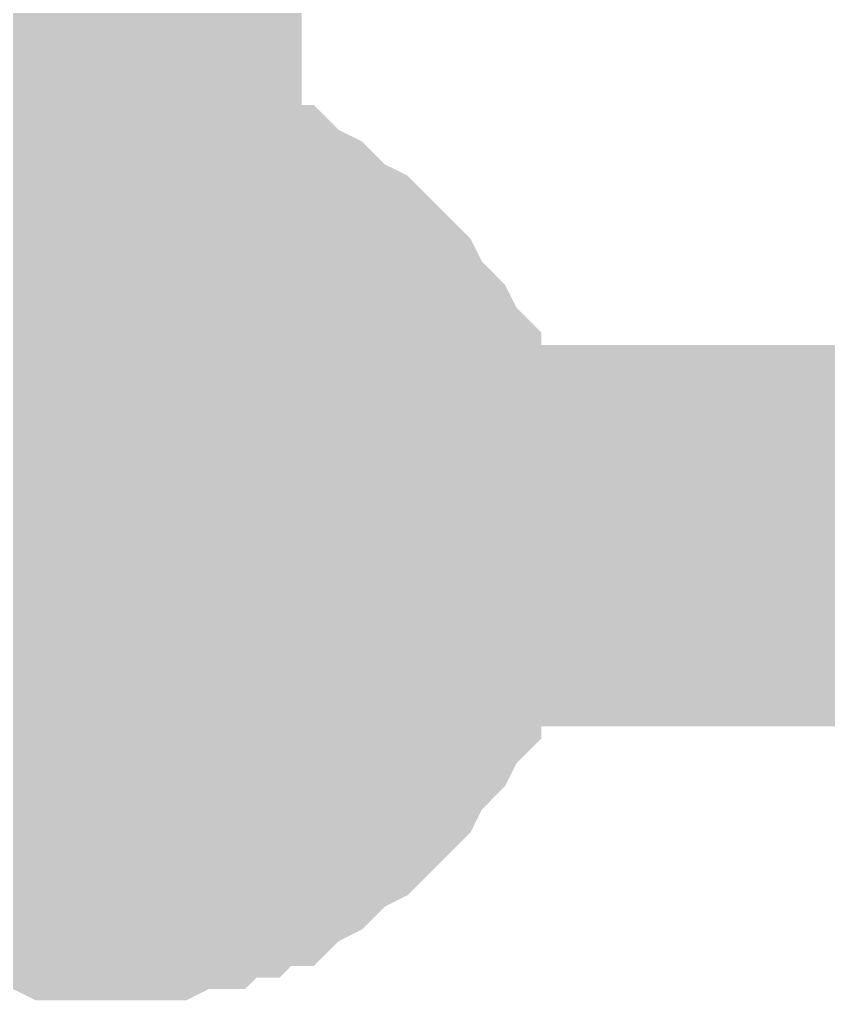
# Model space of a CAD drawing. Header units: inches. Extents: x 0 to 841, y 0 to 594.
# Drawn here: x 522.324 to 523.914, y 394.076 to 396.003 of the extents above; entities that cross this region are included whole.
import ezdxf

# ---------------------------------------------------------------- set-up
doc = ezdxf.new("R2010")
doc.units = ezdxf.units.IN
doc.layers.add('Sheet', color=255, linetype='Continuous')

msp = doc.modelspace()

# ---------------------------------------------------------------- linework, layer by layer
at = {"layer": 'Sheet'}
for points in [[(505.0087, 427.4878, 0.7493, 0.7493, 0), (522.5034, 427.4878, 0.7493, 0.7493, 0), (522.5034, 394.9893, 0.7493, 0.7493, 0)], [(517.4953, 397.4823, 0.7493, 0.7493, 0), (517.4953, 394.9893, 0.7493, 0.7493, 0), (522.5034, 394.9893, 0.7493, 0.7493, 0), (524.9962, 394.9893, 0.7493, 0.7493, 0)], [(522.1665, 395.6856, 0.2997, 0.2997, 0), (522.2114, 395.6856, 0.2997, 0.2997, 0), (522.2339, 395.708, 0.2997, 0.2997, 0), (522.2788, 395.708, 0.2997, 0.2997, 0), (522.3012, 395.7305, 0.2997, 0.2997, 0), (522.3462, 395.7305, 0.2997, 0.2997, 0), (522.3911, 395.7529, 0.2997, 0.2997, 0), (522.4135, 395.7529, 0.2997, 0.2997, 0), (522.4584, 395.7529, 0.2997, 0.2997, 0), (522.5034, 395.7529, 0.2997, 0.2997, 0)], [(522.1665, 395.6856, 0.2997, 0.2997, 0), (522.2114, 395.6856, 0.2997, 0.2997, 0), (522.2339, 395.708, 0.2997, 0.2997, 0), (522.2788, 395.708, 0.2997, 0.2997, 0), (522.3012, 395.7305, 0.2997, 0.2997, 0), (522.3462, 395.7305, 0.2997, 0.2997, 0), (522.3911, 395.7529, 0.2997, 0.2997, 0), (522.4135, 395.7529, 0.2997, 0.2997, 0), (522.4584, 395.7529, 0.2997, 0.2997, 0), (522.5034, 395.7529, 0.2997, 0.2997, 0)], [(522.5034, 395.7529, 0.2997, 0.2997, 0), (522.5034, 395.7529, 0.2997, 0.2997, 0)], [(522.5034, 395.7529, 0.2997, 0.2997, 0), (522.5483, 395.7529, 0.2997, 0.2997, 0), (522.5932, 395.7529, 0.2997, 0.2997, 0), (522.6157, 395.7529, 0.2997, 0.2997, 0), (522.6606, 395.7305, 0.2997, 0.2997, 0), (522.7055, 395.7305, 0.2997, 0.2997, 0), (522.7279, 395.708, 0.2997, 0.2997, 0), (522.7729, 395.708, 0.2997, 0.2997, 0), (522.7953, 395.6856, 0.2997, 0.2997, 0), (522.8402, 395.6856, 0.2997, 0.2997, 0), (522.8627, 395.6631, 0.2997, 0.2997, 0), (522.9076, 395.6407, 0.2997, 0.2997, 0), (522.9301, 395.6182, 0.2997, 0.2997, 0), (522.9525, 395.5957, 0.2997, 0.2997, 0), (522.9974, 395.5733, 0.2997, 0.2997, 0), (523.0199, 395.5508, 0.2997, 0.2997, 0), (523.0424, 395.5284, 0.2997, 0.2997, 0), (523.0648, 395.5059, 0.2997, 0.2997, 0), (523.0873, 395.4834, 0.2997, 0.2997, 0), (523.1097, 395.4385, 0.2997, 0.2997, 0), (523.1322, 395.4161, 0.2997, 0.2997, 0), (523.1546, 395.3936, 0.2997, 0.2997, 0), (523.1771, 395.3487, 0.2997, 0.2997, 0), (523.1996, 395.3262, 0.2997, 0.2997, 0), (523.1996, 395.2813, 0.2997, 0.2997, 0), (523.222, 395.2588, 0.2997, 0.2997, 0), (523.222, 395.2139, 0.2997, 0.2997, 0), (523.2445, 395.1915, 0.2997, 0.2997, 0), (523.2445, 395.1466, 0.2997, 0.2997, 0), (523.2669, 395.1016, 0.2997, 0.2997, 0), (523.2669, 395.0792, 0.2997, 0.2997, 0), (523.2669, 395.0343, 0.2997, 0.2997, 0), (523.2669, 394.9893, 0.2997, 0.2997, 0)], [(522.5034, 395.7529, 0.2997, 0.2997, 0), (522.5034, 395.7529, 0.2997, 0.2997, 0)], [(522.5034, 395.7529, 0.2997, 0.2997, 0), (522.5483, 395.7529, 0.2997, 0.2997, 0), (522.5932, 395.7529, 0.2997, 0.2997, 0), (522.6157, 395.7529, 0.2997, 0.2997, 0), (522.6606, 395.7305, 0.2997, 0.2997, 0), (522.7055, 395.7305, 0.2997, 0.2997, 0), (522.7279, 395.708, 0.2997, 0.2997, 0), (522.7729, 395.708, 0.2997, 0.2997, 0), (522.7953, 395.6856, 0.2997, 0.2997, 0), (522.8402, 395.6856, 0.2997, 0.2997, 0), (522.8627, 395.6631, 0.2997, 0.2997, 0), (522.9076, 395.6407, 0.2997, 0.2997, 0), (522.9301, 395.6182, 0.2997, 0.2997, 0), (522.9525, 395.5957, 0.2997, 0.2997, 0), (522.9974, 395.5733, 0.2997, 0.2997, 0), (523.0199, 395.5508, 0.2997, 0.2997, 0), (523.0424, 395.5284, 0.2997, 0.2997, 0), (523.0648, 395.5059, 0.2997, 0.2997, 0), (523.0873, 395.4834, 0.2997, 0.2997, 0), (523.1097, 395.4385, 0.2997, 0.2997, 0), (523.1322, 395.4161, 0.2997, 0.2997, 0), (523.1546, 395.3936, 0.2997, 0.2997, 0), (523.1771, 395.3487, 0.2997, 0.2997, 0), (523.1996, 395.3262, 0.2997, 0.2997, 0), (523.1996, 395.2813, 0.2997, 0.2997, 0), (523.222, 395.2588, 0.2997, 0.2997, 0), (523.222, 395.2139, 0.2997, 0.2997, 0), (523.2445, 395.1915, 0.2997, 0.2997, 0), (523.2445, 395.1466, 0.2997, 0.2997, 0), (523.2669, 395.1016, 0.2997, 0.2997, 0), (523.2669, 395.0792, 0.2997, 0.2997, 0), (523.2669, 395.0343, 0.2997, 0.2997, 0), (523.2669, 394.9893, 0.2997, 0.2997, 0)], [(522.2339, 395.708, 0.0991, 0.0991, 0), (522.2788, 395.708, 0.0991, 0.0991, 0), (522.3012, 395.7305, 0.0991, 0.0991, 0), (522.3462, 395.7305, 0.0991, 0.0991, 0), (522.3911, 395.7529, 0.0991, 0.0991, 0), (522.4135, 395.7529, 0.0991, 0.0991, 0), (522.4584, 395.7529, 0.0991, 0.0991, 0), (522.5034, 395.7529, 0.0991, 0.0991, 0)], [(522.2339, 395.708, 0.0991, 0.0991, 0), (522.2788, 395.708, 0.0991, 0.0991, 0), (522.3012, 395.7305, 0.0991, 0.0991, 0), (522.3462, 395.7305, 0.0991, 0.0991, 0), (522.3911, 395.7529, 0.0991, 0.0991, 0), (522.4135, 395.7529, 0.0991, 0.0991, 0), (522.4584, 395.7529, 0.0991, 0.0991, 0), (522.5034, 395.7529, 0.0991, 0.0991, 0)], [(522.5034, 395.7529, 0.0991, 0.0991, 0), (522.5034, 395.7529, 0.0991, 0.0991, 0)], [(522.5034, 395.7529, 0.0991, 0.0991, 0), (522.5483, 395.7529, 0.0991, 0.0991, 0), (522.5932, 395.7529, 0.0991, 0.0991, 0), (522.6157, 395.7529, 0.0991, 0.0991, 0), (522.6606, 395.7305, 0.0991, 0.0991, 0), (522.7055, 395.7305, 0.0991, 0.0991, 0), (522.7279, 395.708, 0.0991, 0.0991, 0), (522.7729, 395.708, 0.0991, 0.0991, 0), (522.7953, 395.6856, 0.0991, 0.0991, 0), (522.8402, 395.6856, 0.0991, 0.0991, 0), (522.8627, 395.6631, 0.0991, 0.0991, 0), (522.9076, 395.6407, 0.0991, 0.0991, 0), (522.9301, 395.6182, 0.0991, 0.0991, 0), (522.9525, 395.5957, 0.0991, 0.0991, 0), (522.9974, 395.5733, 0.0991, 0.0991, 0), (523.0199, 395.5508, 0.0991, 0.0991, 0), (523.0424, 395.5284, 0.0991, 0.0991, 0), (523.0648, 395.5059, 0.0991, 0.0991, 0), (523.0873, 395.4834, 0.0991, 0.0991, 0), (523.1097, 395.4385, 0.0991, 0.0991, 0), (523.1322, 395.4161, 0.0991, 0.0991, 0), (523.1546, 395.3936, 0.0991, 0.0991, 0), (523.1771, 395.3487, 0.0991, 0.0991, 0), (523.1996, 395.3262, 0.0991, 0.0991, 0), (523.1996, 395.2813, 0.0991, 0.0991, 0), (523.222, 395.2588, 0.0991, 0.0991, 0), (523.222, 395.2139, 0.0991, 0.0991, 0), (523.2445, 395.1915, 0.0991, 0.0991, 0), (523.2445, 395.1466, 0.0991, 0.0991, 0), (523.2669, 395.1016, 0.0991, 0.0991, 0), (523.2669, 395.0792, 0.0991, 0.0991, 0), (523.2669, 395.0343, 0.0991, 0.0991, 0), (523.2669, 394.9893, 0.0991, 0.0991, 0)], [(522.5034, 395.7529, 0.0991, 0.0991, 0), (522.5034, 395.7529, 0.0991, 0.0991, 0)], [(522.5034, 395.7529, 0.0991, 0.0991, 0), (522.5483, 395.7529, 0.0991, 0.0991, 0), (522.5932, 395.7529, 0.0991, 0.0991, 0), (522.6157, 395.7529, 0.0991, 0.0991, 0), (522.6606, 395.7305, 0.0991, 0.0991, 0), (522.7055, 395.7305, 0.0991, 0.0991, 0), (522.7279, 395.708, 0.0991, 0.0991, 0), (522.7729, 395.708, 0.0991, 0.0991, 0), (522.7953, 395.6856, 0.0991, 0.0991, 0), (522.8402, 395.6856, 0.0991, 0.0991, 0), (522.8627, 395.6631, 0.0991, 0.0991, 0), (522.9076, 395.6407, 0.0991, 0.0991, 0), (522.9301, 395.6182, 0.0991, 0.0991, 0), (522.9525, 395.5957, 0.0991, 0.0991, 0), (522.9974, 395.5733, 0.0991, 0.0991, 0), (523.0199, 395.5508, 0.0991, 0.0991, 0), (523.0424, 395.5284, 0.0991, 0.0991, 0), (523.0648, 395.5059, 0.0991, 0.0991, 0), (523.0873, 395.4834, 0.0991, 0.0991, 0), (523.1097, 395.4385, 0.0991, 0.0991, 0), (523.1322, 395.4161, 0.0991, 0.0991, 0), (523.1546, 395.3936, 0.0991, 0.0991, 0), (523.1771, 395.3487, 0.0991, 0.0991, 0), (523.1996, 395.3262, 0.0991, 0.0991, 0), (523.1996, 395.2813, 0.0991, 0.0991, 0), (523.222, 395.2588, 0.0991, 0.0991, 0), (523.222, 395.2139, 0.0991, 0.0991, 0), (523.2445, 395.1915, 0.0991, 0.0991, 0), (523.2445, 395.1466, 0.0991, 0.0991, 0), (523.2669, 395.1016, 0.0991, 0.0991, 0), (523.2669, 395.0792, 0.0991, 0.0991, 0), (523.2669, 395.0343, 0.0991, 0.0991, 0), (523.2669, 394.9893, 0.0991, 0.0991, 0)], [(522.1665, 395.3711, 0.2997, 0.2997, 0), (522.189, 395.3936, 0.2997, 0.2997, 0), (522.2114, 395.3936, 0.2997, 0.2997, 0), (522.2114, 395.4161, 0.2997, 0.2997, 0), (522.2339, 395.4385, 0.2997, 0.2997, 0), (522.2563, 395.4385, 0.2997, 0.2997, 0), (522.2788, 395.461, 0.2997, 0.2997, 0), (522.3012, 395.461, 0.2997, 0.2997, 0), (522.3237, 395.4834, 0.2997, 0.2997, 0), (522.3462, 395.4834, 0.2997, 0.2997, 0), (522.3686, 395.4834, 0.2997, 0.2997, 0), (522.4135, 395.5059, 0.2997, 0.2997, 0), (522.436, 395.5059, 0.2997, 0.2997, 0), (522.4584, 395.5059, 0.2997, 0.2997, 0), (522.4809, 395.5059, 0.2997, 0.2997, 0), (522.5034, 395.5059, 0.2997, 0.2997, 0)], [(522.1665, 395.3711, 0.2997, 0.2997, 0), (522.189, 395.3936, 0.2997, 0.2997, 0), (522.2114, 395.3936, 0.2997, 0.2997, 0), (522.2114, 395.4161, 0.2997, 0.2997, 0), (522.2339, 395.4385, 0.2997, 0.2997, 0), (522.2563, 395.4385, 0.2997, 0.2997, 0), (522.2788, 395.461, 0.2997, 0.2997, 0), (522.3012, 395.461, 0.2997, 0.2997, 0), (522.3237, 395.4834, 0.2997, 0.2997, 0), (522.3462, 395.4834, 0.2997, 0.2997, 0), (522.3686, 395.4834, 0.2997, 0.2997, 0), (522.4135, 395.5059, 0.2997, 0.2997, 0), (522.436, 395.5059, 0.2997, 0.2997, 0), (522.4584, 395.5059, 0.2997, 0.2997, 0), (522.4809, 395.5059, 0.2997, 0.2997, 0), (522.5034, 395.5059, 0.2997, 0.2997, 0)], [(522.5034, 395.5059, 0.2997, 0.2997, 0), (522.5034, 395.5059, 0.2997, 0.2997, 0)], [(522.5034, 395.5059, 0.2997, 0.2997, 0), (522.5258, 395.5059, 0.2997, 0.2997, 0), (522.5483, 395.5059, 0.2997, 0.2997, 0), (522.5932, 395.5059, 0.2997, 0.2997, 0), (522.6157, 395.5059, 0.2997, 0.2997, 0), (522.6381, 395.4834, 0.2997, 0.2997, 0), (522.6606, 395.4834, 0.2997, 0.2997, 0), (522.683, 395.4834, 0.2997, 0.2997, 0), (522.7055, 395.461, 0.2997, 0.2997, 0), (522.7279, 395.461, 0.2997, 0.2997, 0), (522.7504, 395.4385, 0.2997, 0.2997, 0), (522.7729, 395.4385, 0.2997, 0.2997, 0), (522.7953, 395.4161, 0.2997, 0.2997, 0), (522.8178, 395.3936, 0.2997, 0.2997, 0), (522.8402, 395.3936, 0.2997, 0.2997, 0), (522.8627, 395.3711, 0.2997, 0.2997, 0), (522.8627, 395.3487, 0.2997, 0.2997, 0), (522.8851, 395.3262, 0.2997, 0.2997, 0), (522.9076, 395.3038, 0.2997, 0.2997, 0), (522.9301, 395.2813, 0.2997, 0.2997, 0), (522.9301, 395.2813, 0.2997, 0.2997, 0), (522.9525, 395.2588, 0.2997, 0.2997, 0), (522.9525, 395.2364, 0.2997, 0.2997, 0), (522.975, 395.2139, 0.2997, 0.2997, 0), (522.975, 395.1915, 0.2997, 0.2997, 0), (522.9974, 395.169, 0.2997, 0.2997, 0), (522.9974, 395.1466, 0.2997, 0.2997, 0), (522.9974, 395.1241, 0.2997, 0.2997, 0), (523.0199, 395.0792, 0.2997, 0.2997, 0), (523.0199, 395.0567, 0.2997, 0.2997, 0), (523.0199, 395.0343, 0.2997, 0.2997, 0), (523.0199, 395.0118, 0.2997, 0.2997, 0), (523.0199, 394.9893, 0.2997, 0.2997, 0)], [(522.5034, 395.5059, 0.2997, 0.2997, 0), (522.5034, 395.5059, 0.2997, 0.2997, 0)], [(522.5034, 395.5059, 0.2997, 0.2997, 0), (522.5258, 395.5059, 0.2997, 0.2997, 0), (522.5483, 395.5059, 0.2997, 0.2997, 0), (522.5932, 395.5059, 0.2997, 0.2997, 0), (522.6157, 395.5059, 0.2997, 0.2997, 0), (522.6381, 395.4834, 0.2997, 0.2997, 0), (522.6606, 395.4834, 0.2997, 0.2997, 0), (522.683, 395.4834, 0.2997, 0.2997, 0), (522.7055, 395.461, 0.2997, 0.2997, 0), (522.7279, 395.461, 0.2997, 0.2997, 0), (522.7504, 395.4385, 0.2997, 0.2997, 0), (522.7729, 395.4385, 0.2997, 0.2997, 0), (522.7953, 395.4161, 0.2997, 0.2997, 0), (522.8178, 395.3936, 0.2997, 0.2997, 0), (522.8402, 395.3936, 0.2997, 0.2997, 0), (522.8627, 395.3711, 0.2997, 0.2997, 0), (522.8627, 395.3487, 0.2997, 0.2997, 0), (522.8851, 395.3262, 0.2997, 0.2997, 0), (522.9076, 395.3038, 0.2997, 0.2997, 0), (522.9301, 395.2813, 0.2997, 0.2997, 0), (522.9301, 395.2813, 0.2997, 0.2997, 0), (522.9525, 395.2588, 0.2997, 0.2997, 0), (522.9525, 395.2364, 0.2997, 0.2997, 0), (522.975, 395.2139, 0.2997, 0.2997, 0), (522.975, 395.1915, 0.2997, 0.2997, 0), (522.9974, 395.169, 0.2997, 0.2997, 0), (522.9974, 395.1466, 0.2997, 0.2997, 0), (522.9974, 395.1241, 0.2997, 0.2997, 0), (523.0199, 395.0792, 0.2997, 0.2997, 0), (523.0199, 395.0567, 0.2997, 0.2997, 0), (523.0199, 395.0343, 0.2997, 0.2997, 0), (523.0199, 395.0118, 0.2997, 0.2997, 0), (523.0199, 394.9893, 0.2997, 0.2997, 0)], [(522.2563, 395.4385, 0.0991, 0.0991, 0), (522.2788, 395.461, 0.0991, 0.0991, 0), (522.3012, 395.461, 0.0991, 0.0991, 0), (522.3237, 395.4834, 0.0991, 0.0991, 0), (522.3462, 395.4834, 0.0991, 0.0991, 0), (522.3686, 395.4834, 0.0991, 0.0991, 0), (522.4135, 395.5059, 0.0991, 0.0991, 0), (522.436, 395.5059, 0.0991, 0.0991, 0), (522.4584, 395.5059, 0.0991, 0.0991, 0), (522.4809, 395.5059, 0.0991, 0.0991, 0), (522.5034, 395.5059, 0.0991, 0.0991, 0)], [(522.2563, 395.4385, 0.0991, 0.0991, 0), (522.2788, 395.461, 0.0991, 0.0991, 0), (522.3012, 395.461, 0.0991, 0.0991, 0), (522.3237, 395.4834, 0.0991, 0.0991, 0), (522.3462, 395.4834, 0.0991, 0.0991, 0), (522.3686, 395.4834, 0.0991, 0.0991, 0), (522.4135, 395.5059, 0.0991, 0.0991, 0), (522.436, 395.5059, 0.0991, 0.0991, 0), (522.4584, 395.5059, 0.0991, 0.0991, 0), (522.4809, 395.5059, 0.0991, 0.0991, 0), (522.5034, 395.5059, 0.0991, 0.0991, 0)], [(522.5034, 395.5059, 0.0991, 0.0991, 0), (522.5034, 395.5059, 0.0991, 0.0991, 0)], [(522.5034, 395.5059, 0.0991, 0.0991, 0), (522.5258, 395.5059, 0.0991, 0.0991, 0), (522.5483, 395.5059, 0.0991, 0.0991, 0), (522.5932, 395.5059, 0.0991, 0.0991, 0), (522.6157, 395.5059, 0.0991, 0.0991, 0), (522.6381, 395.4834, 0.0991, 0.0991, 0), (522.6606, 395.4834, 0.0991, 0.0991, 0), (522.683, 395.4834, 0.0991, 0.0991, 0), (522.7055, 395.461, 0.0991, 0.0991, 0), (522.7279, 395.461, 0.0991, 0.0991, 0), (522.7504, 395.4385, 0.0991, 0.0991, 0), (522.7729, 395.4385, 0.0991, 0.0991, 0), (522.7953, 395.4161, 0.0991, 0.0991, 0), (522.8178, 395.3936, 0.0991, 0.0991, 0), (522.8402, 395.3936, 0.0991, 0.0991, 0), (522.8627, 395.3711, 0.0991, 0.0991, 0), (522.8627, 395.3487, 0.0991, 0.0991, 0), (522.8851, 395.3262, 0.0991, 0.0991, 0), (522.9076, 395.3038, 0.0991, 0.0991, 0), (522.9301, 395.2813, 0.0991, 0.0991, 0), (522.9301, 395.2813, 0.0991, 0.0991, 0), (522.9525, 395.2588, 0.0991, 0.0991, 0), (522.9525, 395.2364, 0.0991, 0.0991, 0), (522.975, 395.2139, 0.0991, 0.0991, 0), (522.975, 395.1915, 0.0991, 0.0991, 0), (522.9974, 395.169, 0.0991, 0.0991, 0), (522.9974, 395.1466, 0.0991, 0.0991, 0), (522.9974, 395.1241, 0.0991, 0.0991, 0), (523.0199, 395.0792, 0.0991, 0.0991, 0), (523.0199, 395.0567, 0.0991, 0.0991, 0), (523.0199, 395.0343, 0.0991, 0.0991, 0), (523.0199, 395.0118, 0.0991, 0.0991, 0), (523.0199, 394.9893, 0.0991, 0.0991, 0)], [(522.5034, 395.5059, 0.0991, 0.0991, 0), (522.5034, 395.5059, 0.0991, 0.0991, 0)], [(522.5034, 395.5059, 0.0991, 0.0991, 0), (522.5258, 395.5059, 0.0991, 0.0991, 0), (522.5483, 395.5059, 0.0991, 0.0991, 0), (522.5932, 395.5059, 0.0991, 0.0991, 0), (522.6157, 395.5059, 0.0991, 0.0991, 0), (522.6381, 395.4834, 0.0991, 0.0991, 0), (522.6606, 395.4834, 0.0991, 0.0991, 0), (522.683, 395.4834, 0.0991, 0.0991, 0), (522.7055, 395.461, 0.0991, 0.0991, 0), (522.7279, 395.461, 0.0991, 0.0991, 0), (522.7504, 395.4385, 0.0991, 0.0991, 0), (522.7729, 395.4385, 0.0991, 0.0991, 0), (522.7953, 395.4161, 0.0991, 0.0991, 0), (522.8178, 395.3936, 0.0991, 0.0991, 0), (522.8402, 395.3936, 0.0991, 0.0991, 0), (522.8627, 395.3711, 0.0991, 0.0991, 0), (522.8627, 395.3487, 0.0991, 0.0991, 0), (522.8851, 395.3262, 0.0991, 0.0991, 0), (522.9076, 395.3038, 0.0991, 0.0991, 0), (522.9301, 395.2813, 0.0991, 0.0991, 0), (522.9301, 395.2813, 0.0991, 0.0991, 0), (522.9525, 395.2588, 0.0991, 0.0991, 0), (522.9525, 395.2364, 0.0991, 0.0991, 0), (522.975, 395.2139, 0.0991, 0.0991, 0), (522.975, 395.1915, 0.0991, 0.0991, 0), (522.9974, 395.169, 0.0991, 0.0991, 0), (522.9974, 395.1466, 0.0991, 0.0991, 0), (522.9974, 395.1241, 0.0991, 0.0991, 0), (523.0199, 395.0792, 0.0991, 0.0991, 0), (523.0199, 395.0567, 0.0991, 0.0991, 0), (523.0199, 395.0343, 0.0991, 0.0991, 0), (523.0199, 395.0118, 0.0991, 0.0991, 0), (523.0199, 394.9893, 0.0991, 0.0991, 0)], [(523.2669, 394.9893, 0.2997, 0.2997, 0), (523.2669, 394.9444, 0.2997, 0.2997, 0), (523.2669, 394.8995, 0.2997, 0.2997, 0), (523.2669, 394.877, 0.2997, 0.2997, 0), (523.2445, 394.8321, 0.2997, 0.2997, 0), (523.2445, 394.7872, 0.2997, 0.2997, 0), (523.222, 394.7647, 0.2997, 0.2997, 0), (523.222, 394.7198, 0.2997, 0.2997, 0), (523.1996, 394.6974, 0.2997, 0.2997, 0), (523.1996, 394.6525, 0.2997, 0.2997, 0), (523.1771, 394.63, 0.2997, 0.2997, 0), (523.1546, 394.5851, 0.2997, 0.2997, 0), (523.1322, 394.5626, 0.2997, 0.2997, 0), (523.1097, 394.5402, 0.2997, 0.2997, 0), (523.0873, 394.4952, 0.2997, 0.2997, 0), (523.0648, 394.4728, 0.2997, 0.2997, 0), (523.0424, 394.4503, 0.2997, 0.2997, 0), (523.0199, 394.4279, 0.2997, 0.2997, 0), (522.9974, 394.4054, 0.2997, 0.2997, 0), (522.9525, 394.3829, 0.2997, 0.2997, 0), (522.9301, 394.3605, 0.2997, 0.2997, 0), (522.9076, 394.338, 0.2997, 0.2997, 0), (522.8627, 394.3156, 0.2997, 0.2997, 0), (522.8402, 394.2931, 0.2997, 0.2997, 0), (522.7953, 394.2931, 0.2997, 0.2997, 0), (522.7729, 394.2706, 0.2997, 0.2997, 0), (522.7279, 394.2706, 0.2997, 0.2997, 0), (522.7055, 394.2482, 0.2997, 0.2997, 0), (522.6606, 394.2482, 0.2997, 0.2997, 0), (522.6157, 394.2257, 0.2997, 0.2997, 0), (522.5932, 394.2257, 0.2997, 0.2997, 0), (522.5483, 394.2257, 0.2997, 0.2997, 0), (522.5034, 394.2257, 0.2997, 0.2997, 0)], [(523.2669, 394.9893, 0.2997, 0.2997, 0), (523.2669, 394.9444, 0.2997, 0.2997, 0), (523.2669, 394.8995, 0.2997, 0.2997, 0), (523.2669, 394.877, 0.2997, 0.2997, 0), (523.2445, 394.8321, 0.2997, 0.2997, 0), (523.2445, 394.7872, 0.2997, 0.2997, 0), (523.222, 394.7647, 0.2997, 0.2997, 0), (523.222, 394.7198, 0.2997, 0.2997, 0), (523.1996, 394.6974, 0.2997, 0.2997, 0), (523.1996, 394.6525, 0.2997, 0.2997, 0), (523.1771, 394.63, 0.2997, 0.2997, 0), (523.1546, 394.5851, 0.2997, 0.2997, 0), (523.1322, 394.5626, 0.2997, 0.2997, 0), (523.1097, 394.5402, 0.2997, 0.2997, 0), (523.0873, 394.4952, 0.2997, 0.2997, 0), (523.0648, 394.4728, 0.2997, 0.2997, 0), (523.0424, 394.4503, 0.2997, 0.2997, 0), (523.0199, 394.4279, 0.2997, 0.2997, 0), (522.9974, 394.4054, 0.2997, 0.2997, 0), (522.9525, 394.3829, 0.2997, 0.2997, 0), (522.9301, 394.3605, 0.2997, 0.2997, 0), (522.9076, 394.338, 0.2997, 0.2997, 0), (522.8627, 394.3156, 0.2997, 0.2997, 0), (522.8402, 394.2931, 0.2997, 0.2997, 0), (522.7953, 394.2931, 0.2997, 0.2997, 0), (522.7729, 394.2706, 0.2997, 0.2997, 0), (522.7279, 394.2706, 0.2997, 0.2997, 0), (522.7055, 394.2482, 0.2997, 0.2997, 0), (522.6606, 394.2482, 0.2997, 0.2997, 0), (522.6157, 394.2257, 0.2997, 0.2997, 0), (522.5932, 394.2257, 0.2997, 0.2997, 0), (522.5483, 394.2257, 0.2997, 0.2997, 0), (522.5034, 394.2257, 0.2997, 0.2997, 0)], [(523.0199, 394.9893, 0.2997, 0.2997, 0), (523.0199, 394.9669, 0.2997, 0.2997, 0), (523.0199, 394.9444, 0.2997, 0.2997, 0), (523.0199, 394.922, 0.2997, 0.2997, 0), (523.0199, 394.8995, 0.2997, 0.2997, 0), (522.9974, 394.8546, 0.2997, 0.2997, 0), (522.9974, 394.8321, 0.2997, 0.2997, 0), (522.9974, 394.8097, 0.2997, 0.2997, 0), (522.975, 394.7872, 0.2997, 0.2997, 0), (522.975, 394.7647, 0.2997, 0.2997, 0), (522.9525, 394.7423, 0.2997, 0.2997, 0), (522.9525, 394.7198, 0.2997, 0.2997, 0), (522.9301, 394.6974, 0.2997, 0.2997, 0), (522.9301, 394.6974, 0.2997, 0.2997, 0), (522.9076, 394.6749, 0.2997, 0.2997, 0), (522.8851, 394.6525, 0.2997, 0.2997, 0), (522.8627, 394.63, 0.2997, 0.2997, 0), (522.8627, 394.6075, 0.2997, 0.2997, 0), (522.8402, 394.5851, 0.2997, 0.2997, 0), (522.8178, 394.5851, 0.2997, 0.2997, 0), (522.7953, 394.5626, 0.2997, 0.2997, 0), (522.7729, 394.5402, 0.2997, 0.2997, 0), (522.7504, 394.5402, 0.2997, 0.2997, 0), (522.7279, 394.5177, 0.2997, 0.2997, 0), (522.7055, 394.5177, 0.2997, 0.2997, 0), (522.683, 394.4952, 0.2997, 0.2997, 0), (522.6606, 394.4952, 0.2997, 0.2997, 0), (522.6381, 394.4952, 0.2997, 0.2997, 0), (522.6157, 394.4728, 0.2997, 0.2997, 0), (522.5932, 394.4728, 0.2997, 0.2997, 0), (522.5483, 394.4728, 0.2997, 0.2997, 0), (522.5258, 394.4728, 0.2997, 0.2997, 0), (522.5034, 394.4728, 0.2997, 0.2997, 0)], [(523.0199, 394.9893, 0.2997, 0.2997, 0), (523.0199, 394.9669, 0.2997, 0.2997, 0), (523.0199, 394.9444, 0.2997, 0.2997, 0), (523.0199, 394.922, 0.2997, 0.2997, 0), (523.0199, 394.8995, 0.2997, 0.2997, 0), (522.9974, 394.8546, 0.2997, 0.2997, 0), (522.9974, 394.8321, 0.2997, 0.2997, 0), (522.9974, 394.8097, 0.2997, 0.2997, 0), (522.975, 394.7872, 0.2997, 0.2997, 0), (522.975, 394.7647, 0.2997, 0.2997, 0), (522.9525, 394.7423, 0.2997, 0.2997, 0), (522.9525, 394.7198, 0.2997, 0.2997, 0), (522.9301, 394.6974, 0.2997, 0.2997, 0), (522.9301, 394.6974, 0.2997, 0.2997, 0), (522.9076, 394.6749, 0.2997, 0.2997, 0), (522.8851, 394.6525, 0.2997, 0.2997, 0), (522.8627, 394.63, 0.2997, 0.2997, 0), (522.8627, 394.6075, 0.2997, 0.2997, 0), (522.8402, 394.5851, 0.2997, 0.2997, 0), (522.8178, 394.5851, 0.2997, 0.2997, 0), (522.7953, 394.5626, 0.2997, 0.2997, 0), (522.7729, 394.5402, 0.2997, 0.2997, 0), (522.7504, 394.5402, 0.2997, 0.2997, 0), (522.7279, 394.5177, 0.2997, 0.2997, 0), (522.7055, 394.5177, 0.2997, 0.2997, 0), (522.683, 394.4952, 0.2997, 0.2997, 0), (522.6606, 394.4952, 0.2997, 0.2997, 0), (522.6381, 394.4952, 0.2997, 0.2997, 0), (522.6157, 394.4728, 0.2997, 0.2997, 0), (522.5932, 394.4728, 0.2997, 0.2997, 0), (522.5483, 394.4728, 0.2997, 0.2997, 0), (522.5258, 394.4728, 0.2997, 0.2997, 0), (522.5034, 394.4728, 0.2997, 0.2997, 0)], [(523.0199, 394.9893, 0.2997, 0.2997, 0), (523.0199, 394.9893, 0.2997, 0.2997, 0), (523.0199, 394.9893, 0.2997, 0.2997, 0), (523.0199, 394.9893, 0.2997, 0.2997, 0), (523.0199, 394.9893, 0.2997, 0.2997, 0), (523.0199, 394.9893, 0.2997, 0.2997, 0), (523.0199, 394.9893, 0.2997, 0.2997, 0), (523.0199, 394.9893, 0.2997, 0.2997, 0), (523.0199, 394.9893, 0.2997, 0.2997, 0), (523.0199, 394.9893, 0.2997, 0.2997, 0), (523.0199, 394.9893, 0.2997, 0.2997, 0), (523.0199, 394.9893, 0.2997, 0.2997, 0), (523.0199, 394.9893, 0.2997, 0.2997, 0), (523.0199, 394.9893, 0.2997, 0.2997, 0), (523.0199, 394.9893, 0.2997, 0.2997, 0), (523.0199, 394.9893, 0.2997, 0.2997, 0), (523.0199, 394.9893, 0.2997, 0.2997, 0), (523.0199, 394.9893, 0.2997, 0.2997, 0), (523.0199, 394.9893, 0.2997, 0.2997, 0), (523.0199, 394.9893, 0.2997, 0.2997, 0), (523.0199, 394.9893, 0.2997, 0.2997, 0), (523.0199, 394.9893, 0.2997, 0.2997, 0), (523.0199, 394.9893, 0.2997, 0.2997, 0), (523.0199, 394.9893, 0.2997, 0.2997, 0), (523.0199, 394.9893, 0.2997, 0.2997, 0), (523.0199, 394.9893, 0.2997, 0.2997, 0), (523.0199, 394.9893, 0.2997, 0.2997, 0), (523.0199, 394.9893, 0.2997, 0.2997, 0), (523.0199, 394.9893, 0.2997, 0.2997, 0), (523.0199, 394.9893, 0.2997, 0.2997, 0), (523.0199, 394.9893, 0.2997, 0.2997, 0), (523.0199, 394.9893, 0.2997, 0.2997, 0), (523.0199, 394.9893, 0.2997, 0.2997, 0)], [(523.0199, 394.9893, 0.2997, 0.2997, 0), (523.0199, 394.9893, 0.2997, 0.2997, 0)], [(523.0199, 394.9893, 0.2997, 0.2997, 0), (523.0199, 394.9893, 0.2997, 0.2997, 0), (523.0199, 394.9893, 0.2997, 0.2997, 0), (523.0199, 394.9893, 0.2997, 0.2997, 0), (523.0199, 394.9893, 0.2997, 0.2997, 0), (523.0199, 394.9893, 0.2997, 0.2997, 0), (523.0199, 394.9893, 0.2997, 0.2997, 0), (523.0199, 394.9893, 0.2997, 0.2997, 0), (523.0199, 394.9893, 0.2997, 0.2997, 0), (523.0199, 394.9893, 0.2997, 0.2997, 0), (523.0199, 394.9893, 0.2997, 0.2997, 0), (523.0199, 394.9893, 0.2997, 0.2997, 0), (523.0199, 394.9893, 0.2997, 0.2997, 0), (523.0199, 394.9893, 0.2997, 0.2997, 0), (523.0199, 394.9893, 0.2997, 0.2997, 0), (523.0199, 394.9893, 0.2997, 0.2997, 0), (523.0199, 394.9893, 0.2997, 0.2997, 0), (523.0199, 394.9893, 0.2997, 0.2997, 0), (523.0199, 394.9893, 0.2997, 0.2997, 0), (523.0199, 394.9893, 0.2997, 0.2997, 0), (523.0199, 394.9893, 0.2997, 0.2997, 0), (523.0199, 394.9893, 0.2997, 0.2997, 0), (523.0199, 394.9893, 0.2997, 0.2997, 0), (523.0199, 394.9893, 0.2997, 0.2997, 0), (523.0199, 394.9893, 0.2997, 0.2997, 0), (523.0199, 394.9893, 0.2997, 0.2997, 0), (523.0199, 394.9893, 0.2997, 0.2997, 0), (523.0199, 394.9893, 0.2997, 0.2997, 0), (523.0199, 394.9893, 0.2997, 0.2997, 0), (523.0199, 394.9893, 0.2997, 0.2997, 0), (523.0199, 394.9893, 0.2997, 0.2997, 0), (523.0199, 394.9893, 0.2997, 0.2997, 0), (523.0199, 394.9893, 0.2997, 0.2997, 0)], [(523.0199, 394.9893, 0.2997, 0.2997, 0), (523.0199, 394.9893, 0.2997, 0.2997, 0)], [(523.2669, 394.9893, 0.2997, 0.2997, 0), (523.2669, 394.9893, 0.2997, 0.2997, 0), (523.2669, 394.9893, 0.2997, 0.2997, 0), (523.2669, 394.9893, 0.2997, 0.2997, 0), (523.2669, 394.9893, 0.2997, 0.2997, 0), (523.2669, 394.9893, 0.2997, 0.2997, 0), (523.2669, 394.9893, 0.2997, 0.2997, 0), (523.2669, 394.9893, 0.2997, 0.2997, 0), (523.2669, 394.9893, 0.2997, 0.2997, 0), (523.2669, 394.9893, 0.2997, 0.2997, 0), (523.2669, 394.9893, 0.2997, 0.2997, 0), (523.2669, 394.9893, 0.2997, 0.2997, 0), (523.2669, 394.9893, 0.2997, 0.2997, 0), (523.2669, 394.9893, 0.2997, 0.2997, 0), (523.2669, 394.9893, 0.2997, 0.2997, 0), (523.2669, 394.9893, 0.2997, 0.2997, 0), (523.2669, 394.9893, 0.2997, 0.2997, 0), (523.2669, 394.9893, 0.2997, 0.2997, 0), (523.2669, 394.9893, 0.2997, 0.2997, 0), (523.2669, 394.9893, 0.2997, 0.2997, 0), (523.2669, 394.9893, 0.2997, 0.2997, 0), (523.2669, 394.9893, 0.2997, 0.2997, 0), (523.2669, 394.9893, 0.2997, 0.2997, 0), (523.2669, 394.9893, 0.2997, 0.2997, 0), (523.2669, 394.9893, 0.2997, 0.2997, 0), (523.2669, 394.9893, 0.2997, 0.2997, 0), (523.2669, 394.9893, 0.2997, 0.2997, 0), (523.2669, 394.9893, 0.2997, 0.2997, 0), (523.2669, 394.9893, 0.2997, 0.2997, 0), (523.2669, 394.9893, 0.2997, 0.2997, 0), (523.2669, 394.9893, 0.2997, 0.2997, 0), (523.2669, 394.9893, 0.2997, 0.2997, 0), (523.2669, 394.9893, 0.2997, 0.2997, 0)], [(523.2669, 394.9893, 0.2997, 0.2997, 0), (523.2669, 394.9893, 0.2997, 0.2997, 0)], [(523.2669, 394.9893, 0.2997, 0.2997, 0), (523.2669, 394.9893, 0.2997, 0.2997, 0), (523.2669, 394.9893, 0.2997, 0.2997, 0), (523.2669, 394.9893, 0.2997, 0.2997, 0), (523.2669, 394.9893, 0.2997, 0.2997, 0), (523.2669, 394.9893, 0.2997, 0.2997, 0), (523.2669, 394.9893, 0.2997, 0.2997, 0), (523.2669, 394.9893, 0.2997, 0.2997, 0), (523.2669, 394.9893, 0.2997, 0.2997, 0), (523.2669, 394.9893, 0.2997, 0.2997, 0), (523.2669, 394.9893, 0.2997, 0.2997, 0), (523.2669, 394.9893, 0.2997, 0.2997, 0), (523.2669, 394.9893, 0.2997, 0.2997, 0), (523.2669, 394.9893, 0.2997, 0.2997, 0), (523.2669, 394.9893, 0.2997, 0.2997, 0), (523.2669, 394.9893, 0.2997, 0.2997, 0), (523.2669, 394.9893, 0.2997, 0.2997, 0), (523.2669, 394.9893, 0.2997, 0.2997, 0), (523.2669, 394.9893, 0.2997, 0.2997, 0), (523.2669, 394.9893, 0.2997, 0.2997, 0), (523.2669, 394.9893, 0.2997, 0.2997, 0), (523.2669, 394.9893, 0.2997, 0.2997, 0), (523.2669, 394.9893, 0.2997, 0.2997, 0), (523.2669, 394.9893, 0.2997, 0.2997, 0), (523.2669, 394.9893, 0.2997, 0.2997, 0), (523.2669, 394.9893, 0.2997, 0.2997, 0), (523.2669, 394.9893, 0.2997, 0.2997, 0), (523.2669, 394.9893, 0.2997, 0.2997, 0), (523.2669, 394.9893, 0.2997, 0.2997, 0), (523.2669, 394.9893, 0.2997, 0.2997, 0), (523.2669, 394.9893, 0.2997, 0.2997, 0), (523.2669, 394.9893, 0.2997, 0.2997, 0), (523.2669, 394.9893, 0.2997, 0.2997, 0)], [(523.2669, 394.9893, 0.2997, 0.2997, 0), (523.2669, 394.9893, 0.2997, 0.2997, 0)], [(523.2669, 394.9893, 0.0991, 0.0991, 0), (523.2669, 394.9444, 0.0991, 0.0991, 0), (523.2669, 394.8995, 0.0991, 0.0991, 0), (523.2669, 394.877, 0.0991, 0.0991, 0), (523.2445, 394.8321, 0.0991, 0.0991, 0), (523.2445, 394.7872, 0.0991, 0.0991, 0), (523.222, 394.7647, 0.0991, 0.0991, 0), (523.222, 394.7198, 0.0991, 0.0991, 0), (523.1996, 394.6974, 0.0991, 0.0991, 0), (523.1996, 394.6525, 0.0991, 0.0991, 0), (523.1771, 394.63, 0.0991, 0.0991, 0), (523.1546, 394.5851, 0.0991, 0.0991, 0), (523.1322, 394.5626, 0.0991, 0.0991, 0), (523.1097, 394.5402, 0.0991, 0.0991, 0), (523.0873, 394.4952, 0.0991, 0.0991, 0), (523.0648, 394.4728, 0.0991, 0.0991, 0), (523.0424, 394.4503, 0.0991, 0.0991, 0), (523.0199, 394.4279, 0.0991, 0.0991, 0), (522.9974, 394.4054, 0.0991, 0.0991, 0), (522.9525, 394.3829, 0.0991, 0.0991, 0), (522.9301, 394.3605, 0.0991, 0.0991, 0), (522.9076, 394.338, 0.0991, 0.0991, 0), (522.8627, 394.3156, 0.0991, 0.0991, 0), (522.8402, 394.2931, 0.0991, 0.0991, 0), (522.7953, 394.2931, 0.0991, 0.0991, 0), (522.7729, 394.2706, 0.0991, 0.0991, 0), (522.7279, 394.2706, 0.0991, 0.0991, 0), (522.7055, 394.2482, 0.0991, 0.0991, 0), (522.6606, 394.2482, 0.0991, 0.0991, 0), (522.6157, 394.2257, 0.0991, 0.0991, 0), (522.5932, 394.2257, 0.0991, 0.0991, 0), (522.5483, 394.2257, 0.0991, 0.0991, 0), (522.5034, 394.2257, 0.0991, 0.0991, 0)], [(523.2669, 394.9893, 0.0991, 0.0991, 0), (523.2669, 394.9444, 0.0991, 0.0991, 0), (523.2669, 394.8995, 0.0991, 0.0991, 0), (523.2669, 394.877, 0.0991, 0.0991, 0), (523.2445, 394.8321, 0.0991, 0.0991, 0), (523.2445, 394.7872, 0.0991, 0.0991, 0), (523.222, 394.7647, 0.0991, 0.0991, 0), (523.222, 394.7198, 0.0991, 0.0991, 0), (523.1996, 394.6974, 0.0991, 0.0991, 0), (523.1996, 394.6525, 0.0991, 0.0991, 0), (523.1771, 394.63, 0.0991, 0.0991, 0), (523.1546, 394.5851, 0.0991, 0.0991, 0), (523.1322, 394.5626, 0.0991, 0.0991, 0), (523.1097, 394.5402, 0.0991, 0.0991, 0), (523.0873, 394.4952, 0.0991, 0.0991, 0), (523.0648, 394.4728, 0.0991, 0.0991, 0), (523.0424, 394.4503, 0.0991, 0.0991, 0), (523.0199, 394.4279, 0.0991, 0.0991, 0), (522.9974, 394.4054, 0.0991, 0.0991, 0), (522.9525, 394.3829, 0.0991, 0.0991, 0), (522.9301, 394.3605, 0.0991, 0.0991, 0), (522.9076, 394.338, 0.0991, 0.0991, 0), (522.8627, 394.3156, 0.0991, 0.0991, 0), (522.8402, 394.2931, 0.0991, 0.0991, 0), (522.7953, 394.2931, 0.0991, 0.0991, 0), (522.7729, 394.2706, 0.0991, 0.0991, 0), (522.7279, 394.2706, 0.0991, 0.0991, 0), (522.7055, 394.2482, 0.0991, 0.0991, 0), (522.6606, 394.2482, 0.0991, 0.0991, 0), (522.6157, 394.2257, 0.0991, 0.0991, 0), (522.5932, 394.2257, 0.0991, 0.0991, 0), (522.5483, 394.2257, 0.0991, 0.0991, 0), (522.5034, 394.2257, 0.0991, 0.0991, 0)], [(523.0199, 394.9893, 0.0991, 0.0991, 0), (523.0199, 394.9669, 0.0991, 0.0991, 0), (523.0199, 394.9444, 0.0991, 0.0991, 0), (523.0199, 394.922, 0.0991, 0.0991, 0), (523.0199, 394.8995, 0.0991, 0.0991, 0), (522.9974, 394.8546, 0.0991, 0.0991, 0), (522.9974, 394.8321, 0.0991, 0.0991, 0), (522.9974, 394.8097, 0.0991, 0.0991, 0), (522.975, 394.7872, 0.0991, 0.0991, 0), (522.975, 394.7647, 0.0991, 0.0991, 0), (522.9525, 394.7423, 0.0991, 0.0991, 0), (522.9525, 394.7198, 0.0991, 0.0991, 0), (522.9301, 394.6974, 0.0991, 0.0991, 0), (522.9301, 394.6974, 0.0991, 0.0991, 0), (522.9076, 394.6749, 0.0991, 0.0991, 0), (522.8851, 394.6525, 0.0991, 0.0991, 0), (522.8627, 394.63, 0.0991, 0.0991, 0), (522.8627, 394.6075, 0.0991, 0.0991, 0), (522.8402, 394.5851, 0.0991, 0.0991, 0), (522.8178, 394.5851, 0.0991, 0.0991, 0), (522.7953, 394.5626, 0.0991, 0.0991, 0), (522.7729, 394.5402, 0.0991, 0.0991, 0), (522.7504, 394.5402, 0.0991, 0.0991, 0), (522.7279, 394.5177, 0.0991, 0.0991, 0), (522.7055, 394.5177, 0.0991, 0.0991, 0), (522.683, 394.4952, 0.0991, 0.0991, 0), (522.6606, 394.4952, 0.0991, 0.0991, 0), (522.6381, 394.4952, 0.0991, 0.0991, 0), (522.6157, 394.4728, 0.0991, 0.0991, 0), (522.5932, 394.4728, 0.0991, 0.0991, 0), (522.5483, 394.4728, 0.0991, 0.0991, 0), (522.5258, 394.4728, 0.0991, 0.0991, 0), (522.5034, 394.4728, 0.0991, 0.0991, 0)], [(523.0199, 394.9893, 0.0991, 0.0991, 0), (523.0199, 394.9669, 0.0991, 0.0991, 0), (523.0199, 394.9444, 0.0991, 0.0991, 0), (523.0199, 394.922, 0.0991, 0.0991, 0), (523.0199, 394.8995, 0.0991, 0.0991, 0), (522.9974, 394.8546, 0.0991, 0.0991, 0), (522.9974, 394.8321, 0.0991, 0.0991, 0), (522.9974, 394.8097, 0.0991, 0.0991, 0), (522.975, 394.7872, 0.0991, 0.0991, 0), (522.975, 394.7647, 0.0991, 0.0991, 0), (522.9525, 394.7423, 0.0991, 0.0991, 0), (522.9525, 394.7198, 0.0991, 0.0991, 0), (522.9301, 394.6974, 0.0991, 0.0991, 0), (522.9301, 394.6974, 0.0991, 0.0991, 0), (522.9076, 394.6749, 0.0991, 0.0991, 0), (522.8851, 394.6525, 0.0991, 0.0991, 0), (522.8627, 394.63, 0.0991, 0.0991, 0), (522.8627, 394.6075, 0.0991, 0.0991, 0), (522.8402, 394.5851, 0.0991, 0.0991, 0), (522.8178, 394.5851, 0.0991, 0.0991, 0), (522.7953, 394.5626, 0.0991, 0.0991, 0), (522.7729, 394.5402, 0.0991, 0.0991, 0), (522.7504, 394.5402, 0.0991, 0.0991, 0), (522.7279, 394.5177, 0.0991, 0.0991, 0), (522.7055, 394.5177, 0.0991, 0.0991, 0), (522.683, 394.4952, 0.0991, 0.0991, 0), (522.6606, 394.4952, 0.0991, 0.0991, 0), (522.6381, 394.4952, 0.0991, 0.0991, 0), (522.6157, 394.4728, 0.0991, 0.0991, 0), (522.5932, 394.4728, 0.0991, 0.0991, 0), (522.5483, 394.4728, 0.0991, 0.0991, 0), (522.5258, 394.4728, 0.0991, 0.0991, 0), (522.5034, 394.4728, 0.0991, 0.0991, 0)], [(523.0199, 394.9893, 0.0991, 0.0991, 0), (523.0199, 394.9893, 0.0991, 0.0991, 0), (523.0199, 394.9893, 0.0991, 0.0991, 0), (523.0199, 394.9893, 0.0991, 0.0991, 0), (523.0199, 394.9893, 0.0991, 0.0991, 0), (523.0199, 394.9893, 0.0991, 0.0991, 0), (523.0199, 394.9893, 0.0991, 0.0991, 0), (523.0199, 394.9893, 0.0991, 0.0991, 0), (523.0199, 394.9893, 0.0991, 0.0991, 0), (523.0199, 394.9893, 0.0991, 0.0991, 0), (523.0199, 394.9893, 0.0991, 0.0991, 0), (523.0199, 394.9893, 0.0991, 0.0991, 0), (523.0199, 394.9893, 0.0991, 0.0991, 0), (523.0199, 394.9893, 0.0991, 0.0991, 0), (523.0199, 394.9893, 0.0991, 0.0991, 0), (523.0199, 394.9893, 0.0991, 0.0991, 0), (523.0199, 394.9893, 0.0991, 0.0991, 0), (523.0199, 394.9893, 0.0991, 0.0991, 0), (523.0199, 394.9893, 0.0991, 0.0991, 0), (523.0199, 394.9893, 0.0991, 0.0991, 0), (523.0199, 394.9893, 0.0991, 0.0991, 0), (523.0199, 394.9893, 0.0991, 0.0991, 0), (523.0199, 394.9893, 0.0991, 0.0991, 0), (523.0199, 394.9893, 0.0991, 0.0991, 0), (523.0199, 394.9893, 0.0991, 0.0991, 0), (523.0199, 394.9893, 0.0991, 0.0991, 0), (523.0199, 394.9893, 0.0991, 0.0991, 0), (523.0199, 394.9893, 0.0991, 0.0991, 0), (523.0199, 394.9893, 0.0991, 0.0991, 0), (523.0199, 394.9893, 0.0991, 0.0991, 0), (523.0199, 394.9893, 0.0991, 0.0991, 0), (523.0199, 394.9893, 0.0991, 0.0991, 0), (523.0199, 394.9893, 0.0991, 0.0991, 0)], [(523.0199, 394.9893, 0.0991, 0.0991, 0), (523.0199, 394.9893, 0.0991, 0.0991, 0)], [(523.0199, 394.9893, 0.0991, 0.0991, 0), (523.0199, 394.9893, 0.0991, 0.0991, 0), (523.0199, 394.9893, 0.0991, 0.0991, 0), (523.0199, 394.9893, 0.0991, 0.0991, 0), (523.0199, 394.9893, 0.0991, 0.0991, 0), (523.0199, 394.9893, 0.0991, 0.0991, 0), (523.0199, 394.9893, 0.0991, 0.0991, 0), (523.0199, 394.9893, 0.0991, 0.0991, 0), (523.0199, 394.9893, 0.0991, 0.0991, 0), (523.0199, 394.9893, 0.0991, 0.0991, 0), (523.0199, 394.9893, 0.0991, 0.0991, 0), (523.0199, 394.9893, 0.0991, 0.0991, 0), (523.0199, 394.9893, 0.0991, 0.0991, 0), (523.0199, 394.9893, 0.0991, 0.0991, 0), (523.0199, 394.9893, 0.0991, 0.0991, 0), (523.0199, 394.9893, 0.0991, 0.0991, 0), (523.0199, 394.9893, 0.0991, 0.0991, 0), (523.0199, 394.9893, 0.0991, 0.0991, 0), (523.0199, 394.9893, 0.0991, 0.0991, 0), (523.0199, 394.9893, 0.0991, 0.0991, 0), (523.0199, 394.9893, 0.0991, 0.0991, 0), (523.0199, 394.9893, 0.0991, 0.0991, 0), (523.0199, 394.9893, 0.0991, 0.0991, 0), (523.0199, 394.9893, 0.0991, 0.0991, 0), (523.0199, 394.9893, 0.0991, 0.0991, 0), (523.0199, 394.9893, 0.0991, 0.0991, 0), (523.0199, 394.9893, 0.0991, 0.0991, 0), (523.0199, 394.9893, 0.0991, 0.0991, 0), (523.0199, 394.9893, 0.0991, 0.0991, 0), (523.0199, 394.9893, 0.0991, 0.0991, 0), (523.0199, 394.9893, 0.0991, 0.0991, 0), (523.0199, 394.9893, 0.0991, 0.0991, 0), (523.0199, 394.9893, 0.0991, 0.0991, 0)], [(523.0199, 394.9893, 0.0991, 0.0991, 0), (523.0199, 394.9893, 0.0991, 0.0991, 0)], [(523.2669, 394.9893, 0.0991, 0.0991, 0), (523.2669, 394.9893, 0.0991, 0.0991, 0), (523.2669, 394.9893, 0.0991, 0.0991, 0), (523.2669, 394.9893, 0.0991, 0.0991, 0), (523.2669, 394.9893, 0.0991, 0.0991, 0), (523.2669, 394.9893, 0.0991, 0.0991, 0), (523.2669, 394.9893, 0.0991, 0.0991, 0), (523.2669, 394.9893, 0.0991, 0.0991, 0), (523.2669, 394.9893, 0.0991, 0.0991, 0), (523.2669, 394.9893, 0.0991, 0.0991, 0), (523.2669, 394.9893, 0.0991, 0.0991, 0), (523.2669, 394.9893, 0.0991, 0.0991, 0), (523.2669, 394.9893, 0.0991, 0.0991, 0), (523.2669, 394.9893, 0.0991, 0.0991, 0), (523.2669, 394.9893, 0.0991, 0.0991, 0), (523.2669, 394.9893, 0.0991, 0.0991, 0), (523.2669, 394.9893, 0.0991, 0.0991, 0), (523.2669, 394.9893, 0.0991, 0.0991, 0), (523.2669, 394.9893, 0.0991, 0.0991, 0), (523.2669, 394.9893, 0.0991, 0.0991, 0), (523.2669, 394.9893, 0.0991, 0.0991, 0), (523.2669, 394.9893, 0.0991, 0.0991, 0), (523.2669, 394.9893, 0.0991, 0.0991, 0), (523.2669, 394.9893, 0.0991, 0.0991, 0), (523.2669, 394.9893, 0.0991, 0.0991, 0), (523.2669, 394.9893, 0.0991, 0.0991, 0), (523.2669, 394.9893, 0.0991, 0.0991, 0), (523.2669, 394.9893, 0.0991, 0.0991, 0), (523.2669, 394.9893, 0.0991, 0.0991, 0), (523.2669, 394.9893, 0.0991, 0.0991, 0), (523.2669, 394.9893, 0.0991, 0.0991, 0), (523.2669, 394.9893, 0.0991, 0.0991, 0), (523.2669, 394.9893, 0.0991, 0.0991, 0)], [(523.2669, 394.9893, 0.0991, 0.0991, 0), (523.2669, 394.9893, 0.0991, 0.0991, 0)], [(523.2669, 394.9893, 0.0991, 0.0991, 0), (523.2669, 394.9893, 0.0991, 0.0991, 0), (523.2669, 394.9893, 0.0991, 0.0991, 0), (523.2669, 394.9893, 0.0991, 0.0991, 0), (523.2669, 394.9893, 0.0991, 0.0991, 0), (523.2669, 394.9893, 0.0991, 0.0991, 0), (523.2669, 394.9893, 0.0991, 0.0991, 0), (523.2669, 394.9893, 0.0991, 0.0991, 0), (523.2669, 394.9893, 0.0991, 0.0991, 0), (523.2669, 394.9893, 0.0991, 0.0991, 0), (523.2669, 394.9893, 0.0991, 0.0991, 0), (523.2669, 394.9893, 0.0991, 0.0991, 0), (523.2669, 394.9893, 0.0991, 0.0991, 0), (523.2669, 394.9893, 0.0991, 0.0991, 0), (523.2669, 394.9893, 0.0991, 0.0991, 0), (523.2669, 394.9893, 0.0991, 0.0991, 0), (523.2669, 394.9893, 0.0991, 0.0991, 0), (523.2669, 394.9893, 0.0991, 0.0991, 0), (523.2669, 394.9893, 0.0991, 0.0991, 0), (523.2669, 394.9893, 0.0991, 0.0991, 0), (523.2669, 394.9893, 0.0991, 0.0991, 0), (523.2669, 394.9893, 0.0991, 0.0991, 0), (523.2669, 394.9893, 0.0991, 0.0991, 0), (523.2669, 394.9893, 0.0991, 0.0991, 0), (523.2669, 394.9893, 0.0991, 0.0991, 0), (523.2669, 394.9893, 0.0991, 0.0991, 0), (523.2669, 394.9893, 0.0991, 0.0991, 0), (523.2669, 394.9893, 0.0991, 0.0991, 0), (523.2669, 394.9893, 0.0991, 0.0991, 0), (523.2669, 394.9893, 0.0991, 0.0991, 0), (523.2669, 394.9893, 0.0991, 0.0991, 0), (523.2669, 394.9893, 0.0991, 0.0991, 0), (523.2669, 394.9893, 0.0991, 0.0991, 0)], [(523.2669, 394.9893, 0.0991, 0.0991, 0), (523.2669, 394.9893, 0.0991, 0.0991, 0)], [(522.5034, 394.4728, 0.2997, 0.2997, 0), (522.4809, 394.4728, 0.2997, 0.2997, 0), (522.4584, 394.4728, 0.2997, 0.2997, 0), (522.436, 394.4728, 0.2997, 0.2997, 0), (522.4135, 394.4728, 0.2997, 0.2997, 0), (522.3686, 394.4952, 0.2997, 0.2997, 0), (522.3462, 394.4952, 0.2997, 0.2997, 0), (522.3237, 394.4952, 0.2997, 0.2997, 0), (522.3012, 394.5177, 0.2997, 0.2997, 0), (522.2788, 394.5177, 0.2997, 0.2997, 0), (522.2563, 394.5402, 0.2997, 0.2997, 0), (522.2339, 394.5402, 0.2997, 0.2997, 0), (522.2114, 394.5626, 0.2997, 0.2997, 0), (522.2114, 394.5851, 0.2997, 0.2997, 0), (522.189, 394.5851, 0.2997, 0.2997, 0), (522.1665, 394.6075, 0.2997, 0.2997, 0)], [(522.5034, 394.4728, 0.2997, 0.2997, 0), (522.4809, 394.4728, 0.2997, 0.2997, 0), (522.4584, 394.4728, 0.2997, 0.2997, 0), (522.436, 394.4728, 0.2997, 0.2997, 0), (522.4135, 394.4728, 0.2997, 0.2997, 0), (522.3686, 394.4952, 0.2997, 0.2997, 0), (522.3462, 394.4952, 0.2997, 0.2997, 0), (522.3237, 394.4952, 0.2997, 0.2997, 0), (522.3012, 394.5177, 0.2997, 0.2997, 0), (522.2788, 394.5177, 0.2997, 0.2997, 0), (522.2563, 394.5402, 0.2997, 0.2997, 0), (522.2339, 394.5402, 0.2997, 0.2997, 0), (522.2114, 394.5626, 0.2997, 0.2997, 0), (522.2114, 394.5851, 0.2997, 0.2997, 0), (522.189, 394.5851, 0.2997, 0.2997, 0), (522.1665, 394.6075, 0.2997, 0.2997, 0)], [(522.5034, 394.4728, 0.0991, 0.0991, 0), (522.4809, 394.4728, 0.0991, 0.0991, 0), (522.4584, 394.4728, 0.0991, 0.0991, 0), (522.436, 394.4728, 0.0991, 0.0991, 0), (522.4135, 394.4728, 0.0991, 0.0991, 0), (522.3686, 394.4952, 0.0991, 0.0991, 0), (522.3462, 394.4952, 0.0991, 0.0991, 0), (522.3237, 394.4952, 0.0991, 0.0991, 0), (522.3012, 394.5177, 0.0991, 0.0991, 0), (522.2788, 394.5177, 0.0991, 0.0991, 0), (522.2563, 394.5402, 0.0991, 0.0991, 0)], [(522.5034, 394.4728, 0.0991, 0.0991, 0), (522.4809, 394.4728, 0.0991, 0.0991, 0), (522.4584, 394.4728, 0.0991, 0.0991, 0), (522.436, 394.4728, 0.0991, 0.0991, 0), (522.4135, 394.4728, 0.0991, 0.0991, 0), (522.3686, 394.4952, 0.0991, 0.0991, 0), (522.3462, 394.4952, 0.0991, 0.0991, 0), (522.3237, 394.4952, 0.0991, 0.0991, 0), (522.3012, 394.5177, 0.0991, 0.0991, 0), (522.2788, 394.5177, 0.0991, 0.0991, 0), (522.2563, 394.5402, 0.0991, 0.0991, 0)], [(522.5034, 394.2257, 0.2997, 0.2997, 0), (522.4584, 394.2257, 0.2997, 0.2997, 0), (522.4135, 394.2257, 0.2997, 0.2997, 0), (522.3911, 394.2257, 0.2997, 0.2997, 0), (522.3462, 394.2482, 0.2997, 0.2997, 0), (522.3012, 394.2482, 0.2997, 0.2997, 0), (522.2788, 394.2706, 0.2997, 0.2997, 0), (522.2339, 394.2706, 0.2997, 0.2997, 0), (522.2114, 394.2931, 0.2997, 0.2997, 0), (522.1665, 394.2931, 0.2997, 0.2997, 0)], [(522.5034, 394.2257, 0.2997, 0.2997, 0), (522.4584, 394.2257, 0.2997, 0.2997, 0), (522.4135, 394.2257, 0.2997, 0.2997, 0), (522.3911, 394.2257, 0.2997, 0.2997, 0), (522.3462, 394.2482, 0.2997, 0.2997, 0), (522.3012, 394.2482, 0.2997, 0.2997, 0), (522.2788, 394.2706, 0.2997, 0.2997, 0), (522.2339, 394.2706, 0.2997, 0.2997, 0), (522.2114, 394.2931, 0.2997, 0.2997, 0), (522.1665, 394.2931, 0.2997, 0.2997, 0)], [(522.5034, 394.2257, 0.0991, 0.0991, 0), (522.4584, 394.2257, 0.0991, 0.0991, 0), (522.4135, 394.2257, 0.0991, 0.0991, 0), (522.3911, 394.2257, 0.0991, 0.0991, 0), (522.3462, 394.2482, 0.0991, 0.0991, 0), (522.3012, 394.2482, 0.0991, 0.0991, 0), (522.2788, 394.2706, 0.0991, 0.0991, 0), (522.2339, 394.2706, 0.0991, 0.0991, 0)], [(522.5034, 394.2257, 0.0991, 0.0991, 0), (522.4584, 394.2257, 0.0991, 0.0991, 0), (522.4135, 394.2257, 0.0991, 0.0991, 0), (522.3911, 394.2257, 0.0991, 0.0991, 0), (522.3462, 394.2482, 0.0991, 0.0991, 0), (522.3012, 394.2482, 0.0991, 0.0991, 0), (522.2788, 394.2706, 0.0991, 0.0991, 0), (522.2339, 394.2706, 0.0991, 0.0991, 0)]]:
    msp.add_lwpolyline(points, format="xyseb", dxfattribs=at)
msp.add_lwpolyline([(522.246, 395, 0.508, 0.508, 1), (522.754, 395, 0.508, 0.508, 1)], format="xyseb", close=True, dxfattribs=at)

doc.saveas('drawing.dxf')
